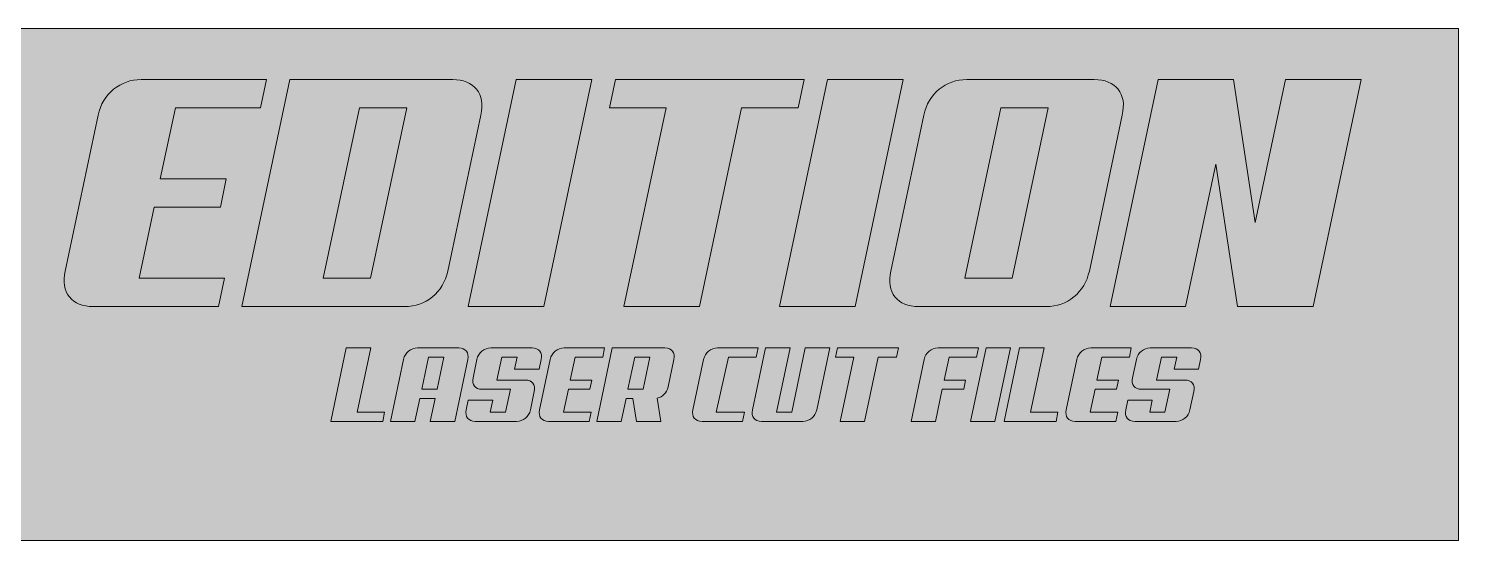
# Model space of a CAD drawing. Header units: centimetres. Extents: x -162 to 162, y -134 to 134.
# Drawn here: x 55.3 to 161.9, y 95.7 to 133.8 of the extents above; entities that cross this region are included whole.
import ezdxf

# ---------------------------------------------------------------- set-up
doc = ezdxf.new("R2010")
doc.units = ezdxf.units.CM
doc.header["$MEASUREMENT"] = 0
doc.layers.add('GUIDE', color=7, linetype='Continuous')

msp = doc.modelspace()

# ---------------------------------------------------------------- hatches: boundary and pattern name
at = {"layer": 'GUIDE', "true_color": 0xffff00}
h = msp.add_hatch(color=2, dxfattribs=at)
edge = h.paths.add_edge_path(flags=0)
edge.add_spline(control_points=[(161.85079, 95.70142), (161.85079, 95.70142), (-161.85079, 95.70142), (-161.85079, 95.70142), (-161.85079, 95.70142), (-161.85079, 95.70142), (-161.85079, 95.70142), (-161.85079, 95.70142), (-161.85079, 133.81955), (-161.85079, 133.81955), (-161.85079, 133.81955), (-161.85079, 133.81955), (-161.85079, 133.81955), (-161.85079, 133.81955), (161.85079, 133.81955), (161.85079, 133.81955), (161.85079, 133.81955), (161.85079, 133.81955), (161.85079, 133.81955), (161.85079, 133.81955), (161.85079, 95.70142), (161.85079, 95.70142)], knot_values=[0, 0, 0, 0, 0.142857143, 0.142857143, 0.142857143, 0.285714286, 0.285714286, 0.285714286, 0.428571429, 0.428571429, 0.428571429, 0.571428571, 0.571428571, 0.571428571, 0.714285714, 0.714285714, 0.714285714, 0.857142857, 0.857142857, 0.857142857, 1, 1, 1, 1], degree=3, periodic=1)
at = {"layer": 'GUIDE', "true_color": 0xffffff}
h = msp.add_hatch(color=7, dxfattribs=at)
edge = h.paths.add_edge_path(flags=0)
edge.add_spline(control_points=[(93.66366, 113.11469), (93.66366, 113.11469), (88.028, 113.11469), (88.028, 113.11469), (88.028, 113.11469), (88.028, 113.11469), (88.028, 113.11469), (88.028, 113.11469), (91.6054, 130.02156), (91.6054, 130.02156), (91.6054, 130.02156), (91.6054, 130.02156), (91.6054, 130.02156), (91.6054, 130.02156), (97.24106, 130.02156), (97.24106, 130.02156), (97.24106, 130.02156), (97.24106, 130.02156), (97.24106, 130.02156), (97.24106, 130.02156), (93.66366, 113.11469), (93.66366, 113.11469)], knot_values=[0, 0, 0, 0, 0.142857143, 0.142857143, 0.142857143, 0.285714286, 0.285714286, 0.285714286, 0.428571429, 0.428571429, 0.428571429, 0.571428571, 0.571428571, 0.571428571, 0.714285714, 0.714285714, 0.714285714, 0.857142857, 0.857142857, 0.857142857, 1, 1, 1, 1], degree=3, periodic=1)
h = msp.add_hatch(color=7, dxfattribs=at)
edge = h.paths.add_edge_path(flags=0)
edge.add_spline(control_points=[(112.62845, 127.91435), (112.62845, 127.91435), (108.41401, 127.91435), (108.41401, 127.91435), (108.41401, 127.91435), (108.41401, 127.91435), (108.41401, 127.91435), (108.41401, 127.91435), (105.27764, 113.11469), (105.27764, 113.11469), (105.27764, 113.11469), (105.27764, 113.11469), (105.27764, 113.11469), (105.27764, 113.11469), (99.64203, 113.11469), (99.64203, 113.11469), (99.64203, 113.11469), (99.64203, 113.11469), (99.64203, 113.11469), (99.64203, 113.11469), (102.77836, 127.91435), (102.77836, 127.91435), (102.77836, 127.91435), (102.77836, 127.91435), (102.77836, 127.91435), (102.77836, 127.91435), (98.56388, 127.91435), (98.56388, 127.91435), (98.56388, 127.91435), (98.56388, 127.91435), (98.56388, 127.91435), (98.56388, 127.91435), (99.00495, 130.02156), (99.00495, 130.02156), (99.00495, 130.02156), (99.00495, 130.02156), (99.00495, 130.02156), (99.00495, 130.02156), (113.06948, 130.02156), (113.06948, 130.02156), (113.06948, 130.02156), (113.06948, 130.02156), (113.06948, 130.02156), (113.06948, 130.02156), (112.62845, 127.91435), (112.62845, 127.91435)], knot_values=[0, 0, 0, 0, 0.066666667, 0.066666667, 0.066666667, 0.133333333, 0.133333333, 0.133333333, 0.2, 0.2, 0.2, 0.266666667, 0.266666667, 0.266666667, 0.333333333, 0.333333333, 0.333333333, 0.4, 0.4, 0.4, 0.466666667, 0.466666667, 0.466666667, 0.533333333, 0.533333333, 0.533333333, 0.6, 0.6, 0.6, 0.666666667, 0.666666667, 0.666666667, 0.733333333, 0.733333333, 0.733333333, 0.8, 0.8, 0.8, 0.866666667, 0.866666667, 0.866666667, 0.933333333, 0.933333333, 0.933333333, 1, 1, 1, 1], degree=3, periodic=1)
h = msp.add_hatch(color=7, dxfattribs=at)
edge = h.paths.add_edge_path(flags=0)
edge.add_spline(control_points=[(116.86712, 113.11469), (116.86712, 113.11469), (111.23151, 113.11469), (111.23151, 113.11469), (111.23151, 113.11469), (111.23151, 113.11469), (111.23151, 113.11469), (111.23151, 113.11469), (114.80891, 130.02156), (114.80891, 130.02156), (114.80891, 130.02156), (114.80891, 130.02156), (114.80891, 130.02156), (114.80891, 130.02156), (120.44452, 130.02156), (120.44452, 130.02156), (120.44452, 130.02156), (120.44452, 130.02156), (120.44452, 130.02156), (120.44452, 130.02156), (116.86712, 113.11469), (116.86712, 113.11469)], knot_values=[0, 0, 0, 0, 0.142857143, 0.142857143, 0.142857143, 0.285714286, 0.285714286, 0.285714286, 0.428571429, 0.428571429, 0.428571429, 0.571428571, 0.571428571, 0.571428571, 0.714285714, 0.714285714, 0.714285714, 0.857142857, 0.857142857, 0.857142857, 1, 1, 1, 1], degree=3, periodic=1)
h = msp.add_hatch(color=7, dxfattribs=at)
edge = h.paths.add_edge_path(flags=0)
edge.add_spline(control_points=[(151.02329, 113.11469), (151.02329, 113.11469), (145.38768, 113.11469), (145.38768, 113.11469), (145.38768, 113.11469), (145.38768, 113.11469), (145.38768, 113.11469), (145.38768, 113.11469), (143.77049, 123.72437), (143.77049, 123.72437), (143.77049, 123.72437), (143.77049, 123.72437), (143.77049, 123.72437), (143.77049, 123.72437), (141.51626, 113.11469), (141.51626, 113.11469), (141.51626, 113.11469), (141.51626, 113.11469), (141.51626, 113.11469), (141.51626, 113.11469), (135.88065, 113.11469), (135.88065, 113.11469), (135.88065, 113.11469), (135.88065, 113.11469), (135.88065, 113.11469), (135.88065, 113.11469), (139.45805, 130.02156), (139.45805, 130.02156), (139.45805, 130.02156), (139.45805, 130.02156), (139.45805, 130.02156), (139.45805, 130.02156), (145.09366, 130.02156), (145.09366, 130.02156), (145.09366, 130.02156), (145.09366, 130.02156), (145.09366, 130.02156), (145.09366, 130.02156), (146.71085, 119.38738), (146.71085, 119.38738), (146.71085, 119.38738), (146.71085, 119.38738), (146.71085, 119.38738), (146.71085, 119.38738), (148.96508, 130.02156), (148.96508, 130.02156), (148.96508, 130.02156), (148.96508, 130.02156), (148.96508, 130.02156), (148.96508, 130.02156), (154.60069, 130.02156), (154.60069, 130.02156), (154.60069, 130.02156), (154.60069, 130.02156), (154.60069, 130.02156), (154.60069, 130.02156), (151.02329, 113.11469), (151.02329, 113.11469)], knot_values=[0, 0, 0, 0, 0.052631579, 0.052631579, 0.052631579, 0.105263158, 0.105263158, 0.105263158, 0.157894737, 0.157894737, 0.157894737, 0.210526316, 0.210526316, 0.210526316, 0.263157895, 0.263157895, 0.263157895, 0.315789474, 0.315789474, 0.315789474, 0.368421053, 0.368421053, 0.368421053, 0.421052632, 0.421052632, 0.421052632, 0.473684211, 0.473684211, 0.473684211, 0.526315789, 0.526315789, 0.526315789, 0.578947368, 0.578947368, 0.578947368, 0.631578947, 0.631578947, 0.631578947, 0.684210526, 0.684210526, 0.684210526, 0.736842105, 0.736842105, 0.736842105, 0.789473684, 0.789473684, 0.789473684, 0.842105263, 0.842105263, 0.842105263, 0.894736842, 0.894736842, 0.894736842, 0.947368421, 0.947368421, 0.947368421, 1, 1, 1, 1], degree=3, periodic=1)
h = msp.add_hatch(color=7, dxfattribs=at)
edge = h.paths.add_edge_path(flags=0)
edge.add_spline(control_points=[(79.91791, 127.91435), (79.91791, 127.91435), (77.22262, 115.2219), (77.22262, 115.2219), (77.22262, 115.2219), (77.22262, 115.2219), (77.22262, 115.2219), (77.22262, 115.2219), (80.75101, 115.2219), (80.75101, 115.2219), (80.75101, 115.2219), (80.75101, 115.2219), (80.75101, 115.2219), (80.75101, 115.2219), (83.44631, 127.91435), (83.44631, 127.91435), (83.44631, 127.91435), (83.44631, 127.91435), (83.44631, 127.91435), (83.44631, 127.91435), (79.91791, 127.91435), (79.91791, 127.91435)], knot_values=[0, 0, 0, 0, 0.142857143, 0.142857143, 0.142857143, 0.285714286, 0.285714286, 0.285714286, 0.428571429, 0.428571429, 0.428571429, 0.571428571, 0.571428571, 0.571428571, 0.714285714, 0.714285714, 0.714285714, 0.857142857, 0.857142857, 0.857142857, 1, 1, 1, 1], degree=3, periodic=1)
h = msp.add_hatch(color=7, dxfattribs=at)
edge = h.paths.add_edge_path(flags=0)
edge.add_spline(control_points=[(127.74606, 127.91435), (127.74606, 127.91435), (125.05072, 115.2219), (125.05072, 115.2219), (125.05072, 115.2219), (125.05072, 115.2219), (125.05072, 115.2219), (125.05072, 115.2219), (128.57911, 115.2219), (128.57911, 115.2219), (128.57911, 115.2219), (128.57911, 115.2219), (128.57911, 115.2219), (128.57911, 115.2219), (131.27445, 127.91435), (131.27445, 127.91435), (131.27445, 127.91435), (131.27445, 127.91435), (131.27445, 127.91435), (131.27445, 127.91435), (127.74606, 127.91435), (127.74606, 127.91435)], knot_values=[0, 0, 0, 0, 0.142857143, 0.142857143, 0.142857143, 0.285714286, 0.285714286, 0.285714286, 0.428571429, 0.428571429, 0.428571429, 0.571428571, 0.571428571, 0.571428571, 0.714285714, 0.714285714, 0.714285714, 0.857142857, 0.857142857, 0.857142857, 1, 1, 1, 1], degree=3, periodic=1)
h = msp.add_hatch(color=7, dxfattribs=at)
edge = h.paths.add_edge_path(flags=0)
edge.add_spline(control_points=[(81.65516, 104.56431), (81.65516, 104.56431), (77.78024, 104.56431), (77.78024, 104.56431), (77.78024, 104.56431), (77.78024, 104.56431), (77.78024, 104.56431), (77.78024, 104.56431), (78.93715, 110.032), (78.93715, 110.032), (78.93715, 110.032), (78.93715, 110.032), (78.93715, 110.032), (78.93715, 110.032), (80.75972, 110.032), (80.75972, 110.032), (80.75972, 110.032), (80.75972, 110.032), (80.75972, 110.032), (80.75972, 110.032), (79.74544, 105.2458), (79.74544, 105.2458), (79.74544, 105.2458), (79.74544, 105.2458), (79.74544, 105.2458), (79.74544, 105.2458), (81.79779, 105.2458), (81.79779, 105.2458), (81.79779, 105.2458), (81.79779, 105.2458), (81.79779, 105.2458), (81.79779, 105.2458), (81.65516, 104.56431), (81.65516, 104.56431)], knot_values=[0, 0, 0, 0, 0.090909091, 0.090909091, 0.090909091, 0.181818182, 0.181818182, 0.181818182, 0.272727273, 0.272727273, 0.272727273, 0.363636364, 0.363636364, 0.363636364, 0.454545455, 0.454545455, 0.454545455, 0.545454545, 0.545454545, 0.545454545, 0.636363636, 0.636363636, 0.636363636, 0.727272727, 0.727272727, 0.727272727, 0.818181818, 0.818181818, 0.818181818, 0.909090909, 0.909090909, 0.909090909, 1, 1, 1, 1], degree=3, periodic=1)
h = msp.add_hatch(color=7, dxfattribs=at)
edge = h.paths.add_edge_path(flags=0)
edge.add_spline(control_points=[(119.96018, 109.35051), (119.96018, 109.35051), (118.59719, 109.35051), (118.59719, 109.35051), (118.59719, 109.35051), (118.59719, 109.35051), (118.59719, 109.35051), (118.59719, 109.35051), (117.58292, 104.56431), (117.58292, 104.56431), (117.58292, 104.56431), (117.58292, 104.56431), (117.58292, 104.56431), (117.58292, 104.56431), (115.76036, 104.56431), (115.76036, 104.56431), (115.76036, 104.56431), (115.76036, 104.56431), (115.76036, 104.56431), (115.76036, 104.56431), (116.77463, 109.35051), (116.77463, 109.35051), (116.77463, 109.35051), (116.77463, 109.35051), (116.77463, 109.35051), (116.77463, 109.35051), (115.41173, 109.35051), (115.41173, 109.35051), (115.41173, 109.35051), (115.41173, 109.35051), (115.41173, 109.35051), (115.41173, 109.35051), (115.55437, 110.032), (115.55437, 110.032), (115.55437, 110.032), (115.55437, 110.032), (115.55437, 110.032), (115.55437, 110.032), (120.10281, 110.032), (120.10281, 110.032), (120.10281, 110.032), (120.10281, 110.032), (120.10281, 110.032), (120.10281, 110.032), (119.96018, 109.35051), (119.96018, 109.35051)], knot_values=[0, 0, 0, 0, 0.066666667, 0.066666667, 0.066666667, 0.133333333, 0.133333333, 0.133333333, 0.2, 0.2, 0.2, 0.266666667, 0.266666667, 0.266666667, 0.333333333, 0.333333333, 0.333333333, 0.4, 0.4, 0.4, 0.466666667, 0.466666667, 0.466666667, 0.533333333, 0.533333333, 0.533333333, 0.6, 0.6, 0.6, 0.666666667, 0.666666667, 0.666666667, 0.733333333, 0.733333333, 0.733333333, 0.8, 0.8, 0.8, 0.866666667, 0.866666667, 0.866666667, 0.933333333, 0.933333333, 0.933333333, 1, 1, 1, 1], degree=3, periodic=1)
h = msp.add_hatch(color=7, dxfattribs=at)
edge = h.paths.add_edge_path(flags=0)
edge.add_spline(control_points=[(127.29786, 104.56431), (127.29786, 104.56431), (125.47529, 104.56431), (125.47529, 104.56431), (125.47529, 104.56431), (125.47529, 104.56431), (125.47529, 104.56431), (125.47529, 104.56431), (126.6322, 110.032), (126.6322, 110.032), (126.6322, 110.032), (126.6322, 110.032), (126.6322, 110.032), (126.6322, 110.032), (128.45477, 110.032), (128.45477, 110.032), (128.45477, 110.032), (128.45477, 110.032), (128.45477, 110.032), (128.45477, 110.032), (127.29786, 104.56431), (127.29786, 104.56431)], knot_values=[0, 0, 0, 0, 0.142857143, 0.142857143, 0.142857143, 0.285714286, 0.285714286, 0.285714286, 0.428571429, 0.428571429, 0.428571429, 0.571428571, 0.571428571, 0.571428571, 0.714285714, 0.714285714, 0.714285714, 0.857142857, 0.857142857, 0.857142857, 1, 1, 1, 1], degree=3, periodic=1)
h = msp.add_hatch(color=7, dxfattribs=at)
edge = h.paths.add_edge_path(flags=0)
edge.add_spline(control_points=[(131.85409, 104.56431), (131.85409, 104.56431), (127.97918, 104.56431), (127.97918, 104.56431), (127.97918, 104.56431), (127.97918, 104.56431), (127.97918, 104.56431), (127.97918, 104.56431), (129.13617, 110.032), (129.13617, 110.032), (129.13617, 110.032), (129.13617, 110.032), (129.13617, 110.032), (129.13617, 110.032), (130.95873, 110.032), (130.95873, 110.032), (130.95873, 110.032), (130.95873, 110.032), (130.95873, 110.032), (130.95873, 110.032), (129.94437, 105.2458), (129.94437, 105.2458), (129.94437, 105.2458), (129.94437, 105.2458), (129.94437, 105.2458), (129.94437, 105.2458), (131.99672, 105.2458), (131.99672, 105.2458), (131.99672, 105.2458), (131.99672, 105.2458), (131.99672, 105.2458), (131.99672, 105.2458), (131.85409, 104.56431), (131.85409, 104.56431)], knot_values=[0, 0, 0, 0, 0.090909091, 0.090909091, 0.090909091, 0.181818182, 0.181818182, 0.181818182, 0.272727273, 0.272727273, 0.272727273, 0.363636364, 0.363636364, 0.363636364, 0.454545455, 0.454545455, 0.454545455, 0.545454545, 0.545454545, 0.545454545, 0.636363636, 0.636363636, 0.636363636, 0.727272727, 0.727272727, 0.727272727, 0.818181818, 0.818181818, 0.818181818, 0.909090909, 0.909090909, 0.909090909, 1, 1, 1, 1], degree=3, periodic=1)
h = msp.add_hatch(color=7, dxfattribs=at)
edge = h.paths.add_edge_path(flags=0)
edge.add_spline(control_points=[(85.07045, 109.35051), (85.07045, 109.35051), (84.56331, 106.95741), (84.56331, 106.95741), (84.56331, 106.95741), (84.56331, 106.95741), (84.56331, 106.95741), (84.56331, 106.95741), (85.70439, 106.95741), (85.70439, 106.95741), (85.70439, 106.95741), (85.70439, 106.95741), (85.70439, 106.95741), (85.70439, 106.95741), (86.21152, 109.35051), (86.21152, 109.35051), (86.21152, 109.35051), (86.21152, 109.35051), (86.21152, 109.35051), (86.21152, 109.35051), (85.07045, 109.35051), (85.07045, 109.35051)], knot_values=[0, 0, 0, 0, 0.142857143, 0.142857143, 0.142857143, 0.285714286, 0.285714286, 0.285714286, 0.428571429, 0.428571429, 0.428571429, 0.571428571, 0.571428571, 0.571428571, 0.714285714, 0.714285714, 0.714285714, 0.857142857, 0.857142857, 0.857142857, 1, 1, 1, 1], degree=3, periodic=1)
h = msp.add_hatch(color=7, dxfattribs=at)
edge = h.paths.add_edge_path(flags=0)
edge.add_spline(control_points=[(100.44319, 109.35051), (100.44319, 109.35051), (99.93605, 106.95741), (99.93605, 106.95741), (99.93605, 106.95741), (99.93605, 106.95741), (99.93605, 106.95741), (99.93605, 106.95741), (101.0692, 106.95741), (101.0692, 106.95741), (101.0692, 106.95741), (101.0692, 106.95741), (101.0692, 106.95741), (101.0692, 106.95741), (101.57634, 109.35051), (101.57634, 109.35051), (101.57634, 109.35051), (101.57634, 109.35051), (101.57634, 109.35051), (101.57634, 109.35051), (100.44319, 109.35051), (100.44319, 109.35051)], knot_values=[0, 0, 0, 0, 0.142857143, 0.142857143, 0.142857143, 0.285714286, 0.285714286, 0.285714286, 0.428571429, 0.428571429, 0.428571429, 0.571428571, 0.571428571, 0.571428571, 0.714285714, 0.714285714, 0.714285714, 0.857142857, 0.857142857, 0.857142857, 1, 1, 1, 1], degree=3, periodic=1)

# ---------------------------------------------------------------- linework, layer by layer
at = {"layer": 'GUIDE', "lineweight": 9}
for points, knots in [([(161.85079, 95.70142), (161.85079, 95.70142), (-161.85079, 95.70142), (-161.85079, 95.70142), (-161.85079, 95.70142), (-161.85079, 133.81955), (-161.85079, 133.81955), (-161.85079, 133.81955), (161.85079, 133.81955), (161.85079, 133.81955), (161.85079, 133.81955), (161.85079, 95.70142), (161.85079, 95.70142)], [0, 0, 0, 0, 0.25, 0.25, 0.25, 0.5, 0.5, 0.5, 0.75, 0.75, 0.75, 1, 1, 1, 1]), ([(161.85079, 95.70142), (161.85079, 95.70142), (-161.85079, 95.70142), (-161.85079, 95.70142), (-161.85079, 95.70142), (-161.85079, 95.70142), (-161.85079, 95.70142), (-161.85079, 95.70142), (-161.85079, 133.81955), (-161.85079, 133.81955), (-161.85079, 133.81955), (-161.85079, 133.81955), (-161.85079, 133.81955), (-161.85079, 133.81955), (161.85079, 133.81955), (161.85079, 133.81955), (161.85079, 133.81955), (161.85079, 133.81955), (161.85079, 133.81955), (161.85079, 133.81955), (161.85079, 95.70142), (161.85079, 95.70142)], [0, 0, 0, 0, 0.142857143, 0.142857143, 0.142857143, 0.285714286, 0.285714286, 0.285714286, 0.428571429, 0.428571429, 0.428571429, 0.571428571, 0.571428571, 0.571428571, 0.714285714, 0.714285714, 0.714285714, 0.857142857, 0.857142857, 0.857142857, 1, 1, 1, 1]), ([(60.07076, 113.11469), (59.27022, 113.11469), (58.67794, 113.3555), (58.29432, 113.83752), (57.91069, 114.31915), (57.80849, 114.96044), (57.98805, 115.76098), (57.98805, 115.76098), (60.43833, 127.37526), (60.43833, 127.37526), (60.61789, 128.17546), (61.00187, 128.81675), (61.58995, 129.29873), (62.17803, 129.78035), (62.86407, 130.02156), (63.64816, 130.02156), (63.64816, 130.02156), (72.98372, 130.02156), (72.98372, 130.02156), (72.98372, 130.02156), (72.54265, 127.91435), (72.54265, 127.91435), (72.54265, 127.91435), (66.19645, 127.91435), (66.19645, 127.91435), (66.19645, 127.91435), (65.06934, 122.62176), (65.06934, 122.62176), (65.06934, 122.62176), (69.99436, 122.62176), (69.99436, 122.62176), (69.99436, 122.62176), (69.55333, 120.51449), (69.55333, 120.51449), (69.55333, 120.51449), (64.62827, 120.51449), (64.62827, 120.51449), (64.62827, 120.51449), (63.50115, 115.2219), (63.50115, 115.2219), (63.50115, 115.2219), (69.84735, 115.2219), (69.84735, 115.2219), (69.84735, 115.2219), (69.40632, 113.11469), (69.40632, 113.11469), (69.40632, 113.11469), (60.07076, 113.11469), (60.07076, 113.11469)], [0, 0, 0, 0, 0.0625, 0.0625, 0.0625, 0.125, 0.125, 0.125, 0.1875, 0.1875, 0.1875, 0.25, 0.25, 0.25, 0.3125, 0.3125, 0.3125, 0.375, 0.375, 0.375, 0.4375, 0.4375, 0.4375, 0.5, 0.5, 0.5, 0.5625, 0.5625, 0.5625, 0.625, 0.625, 0.625, 0.6875, 0.6875, 0.6875, 0.75, 0.75, 0.75, 0.8125, 0.8125, 0.8125, 0.875, 0.875, 0.875, 0.9375, 0.9375, 0.9375, 1, 1, 1, 1]), ([(86.50917, 115.76098), (86.32922, 114.96044), (85.94559, 114.31915), (85.35751, 113.83752), (84.76948, 113.3555), (84.08339, 113.11469), (83.2993, 113.11469), (83.2993, 113.11469), (71.14593, 113.11469), (71.14593, 113.11469), (71.14593, 113.11469), (74.72333, 130.02156), (74.72333, 130.02156), (74.72333, 130.02156), (86.8767, 130.02156), (86.8767, 130.02156), (87.67685, 130.02156), (88.26913, 129.78035), (88.65314, 129.29873), (89.03677, 128.81675), (89.13897, 128.17546), (88.95941, 127.37526), (88.95941, 127.37526), (86.50917, 115.76098), (86.50917, 115.76098)], [0, 0, 0, 0, 0.125, 0.125, 0.125, 0.25, 0.25, 0.25, 0.375, 0.375, 0.375, 0.5, 0.5, 0.5, 0.625, 0.625, 0.625, 0.75, 0.75, 0.75, 0.875, 0.875, 0.875, 1, 1, 1, 1]), ([(93.66366, 113.11469), (93.66366, 113.11469), (88.028, 113.11469), (88.028, 113.11469), (88.028, 113.11469), (91.6054, 130.02156), (91.6054, 130.02156), (91.6054, 130.02156), (97.24106, 130.02156), (97.24106, 130.02156), (97.24106, 130.02156), (93.66366, 113.11469), (93.66366, 113.11469)], [0, 0, 0, 0, 0.25, 0.25, 0.25, 0.5, 0.5, 0.5, 0.75, 0.75, 0.75, 1, 1, 1, 1]), ([(93.66366, 113.11469), (93.66366, 113.11469), (88.028, 113.11469), (88.028, 113.11469), (88.028, 113.11469), (88.028, 113.11469), (88.028, 113.11469), (88.028, 113.11469), (91.6054, 130.02156), (91.6054, 130.02156), (91.6054, 130.02156), (91.6054, 130.02156), (91.6054, 130.02156), (91.6054, 130.02156), (97.24106, 130.02156), (97.24106, 130.02156), (97.24106, 130.02156), (97.24106, 130.02156), (97.24106, 130.02156), (97.24106, 130.02156), (93.66366, 113.11469), (93.66366, 113.11469)], [0, 0, 0, 0, 0.142857143, 0.142857143, 0.142857143, 0.285714286, 0.285714286, 0.285714286, 0.428571429, 0.428571429, 0.428571429, 0.571428571, 0.571428571, 0.571428571, 0.714285714, 0.714285714, 0.714285714, 0.857142857, 0.857142857, 0.857142857, 1, 1, 1, 1]), ([(112.62845, 127.91435), (112.62845, 127.91435), (108.41401, 127.91435), (108.41401, 127.91435), (108.41401, 127.91435), (105.27764, 113.11469), (105.27764, 113.11469), (105.27764, 113.11469), (99.64203, 113.11469), (99.64203, 113.11469), (99.64203, 113.11469), (102.77836, 127.91435), (102.77836, 127.91435), (102.77836, 127.91435), (98.56388, 127.91435), (98.56388, 127.91435), (98.56388, 127.91435), (99.00495, 130.02156), (99.00495, 130.02156), (99.00495, 130.02156), (113.06948, 130.02156), (113.06948, 130.02156), (113.06948, 130.02156), (112.62845, 127.91435), (112.62845, 127.91435)], [0, 0, 0, 0, 0.125, 0.125, 0.125, 0.25, 0.25, 0.25, 0.375, 0.375, 0.375, 0.5, 0.5, 0.5, 0.625, 0.625, 0.625, 0.75, 0.75, 0.75, 0.875, 0.875, 0.875, 1, 1, 1, 1]), ([(112.62845, 127.91435), (112.62845, 127.91435), (108.41401, 127.91435), (108.41401, 127.91435), (108.41401, 127.91435), (108.41401, 127.91435), (108.41401, 127.91435), (108.41401, 127.91435), (105.27764, 113.11469), (105.27764, 113.11469), (105.27764, 113.11469), (105.27764, 113.11469), (105.27764, 113.11469), (105.27764, 113.11469), (99.64203, 113.11469), (99.64203, 113.11469), (99.64203, 113.11469), (99.64203, 113.11469), (99.64203, 113.11469), (99.64203, 113.11469), (102.77836, 127.91435), (102.77836, 127.91435), (102.77836, 127.91435), (102.77836, 127.91435), (102.77836, 127.91435), (102.77836, 127.91435), (98.56388, 127.91435), (98.56388, 127.91435), (98.56388, 127.91435), (98.56388, 127.91435), (98.56388, 127.91435), (98.56388, 127.91435), (99.00495, 130.02156), (99.00495, 130.02156), (99.00495, 130.02156), (99.00495, 130.02156), (99.00495, 130.02156), (99.00495, 130.02156), (113.06948, 130.02156), (113.06948, 130.02156), (113.06948, 130.02156), (113.06948, 130.02156), (113.06948, 130.02156), (113.06948, 130.02156), (112.62845, 127.91435), (112.62845, 127.91435)], [0, 0, 0, 0, 0.066666667, 0.066666667, 0.066666667, 0.133333333, 0.133333333, 0.133333333, 0.2, 0.2, 0.2, 0.266666667, 0.266666667, 0.266666667, 0.333333333, 0.333333333, 0.333333333, 0.4, 0.4, 0.4, 0.466666667, 0.466666667, 0.466666667, 0.533333333, 0.533333333, 0.533333333, 0.6, 0.6, 0.6, 0.666666667, 0.666666667, 0.666666667, 0.733333333, 0.733333333, 0.733333333, 0.8, 0.8, 0.8, 0.866666667, 0.866666667, 0.866666667, 0.933333333, 0.933333333, 0.933333333, 1, 1, 1, 1]), ([(116.86712, 113.11469), (116.86712, 113.11469), (111.23151, 113.11469), (111.23151, 113.11469), (111.23151, 113.11469), (114.80891, 130.02156), (114.80891, 130.02156), (114.80891, 130.02156), (120.44452, 130.02156), (120.44452, 130.02156), (120.44452, 130.02156), (116.86712, 113.11469), (116.86712, 113.11469)], [0, 0, 0, 0, 0.25, 0.25, 0.25, 0.5, 0.5, 0.5, 0.75, 0.75, 0.75, 1, 1, 1, 1]), ([(116.86712, 113.11469), (116.86712, 113.11469), (111.23151, 113.11469), (111.23151, 113.11469), (111.23151, 113.11469), (111.23151, 113.11469), (111.23151, 113.11469), (111.23151, 113.11469), (114.80891, 130.02156), (114.80891, 130.02156), (114.80891, 130.02156), (114.80891, 130.02156), (114.80891, 130.02156), (114.80891, 130.02156), (120.44452, 130.02156), (120.44452, 130.02156), (120.44452, 130.02156), (120.44452, 130.02156), (120.44452, 130.02156), (120.44452, 130.02156), (116.86712, 113.11469), (116.86712, 113.11469)], [0, 0, 0, 0, 0.142857143, 0.142857143, 0.142857143, 0.285714286, 0.285714286, 0.285714286, 0.428571429, 0.428571429, 0.428571429, 0.571428571, 0.571428571, 0.571428571, 0.714285714, 0.714285714, 0.714285714, 0.857142857, 0.857142857, 0.857142857, 1, 1, 1, 1]), ([(134.33723, 115.76098), (134.15732, 114.96044), (133.7737, 114.31915), (133.18566, 113.83752), (132.59754, 113.3555), (131.91149, 113.11469), (131.12736, 113.11469), (131.12736, 113.11469), (121.62033, 113.11469), (121.62033, 113.11469), (120.81983, 113.11469), (120.22751, 113.3555), (119.84388, 113.83752), (119.46026, 114.31915), (119.35805, 114.96044), (119.53761, 115.76098), (119.53761, 115.76098), (121.98785, 127.37526), (121.98785, 127.37526), (122.16741, 128.17546), (122.55148, 128.81675), (123.13951, 129.29873), (123.72755, 129.78035), (124.41368, 130.02156), (125.19773, 130.02156), (125.19773, 130.02156), (134.70484, 130.02156), (134.70484, 130.02156), (135.50499, 130.02156), (136.09723, 129.78035), (136.48129, 129.29873), (136.86491, 128.81675), (136.96712, 128.17546), (136.78756, 127.37526), (136.78756, 127.37526), (134.33723, 115.76098), (134.33723, 115.76098)], [0, 0, 0, 0, 0.083333333, 0.083333333, 0.083333333, 0.166666667, 0.166666667, 0.166666667, 0.25, 0.25, 0.25, 0.333333333, 0.333333333, 0.333333333, 0.416666667, 0.416666667, 0.416666667, 0.5, 0.5, 0.5, 0.583333333, 0.583333333, 0.583333333, 0.666666667, 0.666666667, 0.666666667, 0.75, 0.75, 0.75, 0.833333333, 0.833333333, 0.833333333, 0.916666667, 0.916666667, 0.916666667, 1, 1, 1, 1]), ([(151.02329, 113.11469), (151.02329, 113.11469), (145.38768, 113.11469), (145.38768, 113.11469), (145.38768, 113.11469), (143.77049, 123.72437), (143.77049, 123.72437), (143.77049, 123.72437), (141.51626, 113.11469), (141.51626, 113.11469), (141.51626, 113.11469), (135.88065, 113.11469), (135.88065, 113.11469), (135.88065, 113.11469), (139.45805, 130.02156), (139.45805, 130.02156), (139.45805, 130.02156), (145.09366, 130.02156), (145.09366, 130.02156), (145.09366, 130.02156), (146.71085, 119.38738), (146.71085, 119.38738), (146.71085, 119.38738), (148.96508, 130.02156), (148.96508, 130.02156), (148.96508, 130.02156), (154.60069, 130.02156), (154.60069, 130.02156), (154.60069, 130.02156), (151.02329, 113.11469), (151.02329, 113.11469)], [0, 0, 0, 0, 0.1, 0.1, 0.1, 0.2, 0.2, 0.2, 0.3, 0.3, 0.3, 0.4, 0.4, 0.4, 0.5, 0.5, 0.5, 0.6, 0.6, 0.6, 0.7, 0.7, 0.7, 0.8, 0.8, 0.8, 0.9, 0.9, 0.9, 1, 1, 1, 1]), ([(151.02329, 113.11469), (151.02329, 113.11469), (145.38768, 113.11469), (145.38768, 113.11469), (145.38768, 113.11469), (145.38768, 113.11469), (145.38768, 113.11469), (145.38768, 113.11469), (143.77049, 123.72437), (143.77049, 123.72437), (143.77049, 123.72437), (143.77049, 123.72437), (143.77049, 123.72437), (143.77049, 123.72437), (141.51626, 113.11469), (141.51626, 113.11469), (141.51626, 113.11469), (141.51626, 113.11469), (141.51626, 113.11469), (141.51626, 113.11469), (135.88065, 113.11469), (135.88065, 113.11469), (135.88065, 113.11469), (135.88065, 113.11469), (135.88065, 113.11469), (135.88065, 113.11469), (139.45805, 130.02156), (139.45805, 130.02156), (139.45805, 130.02156), (139.45805, 130.02156), (139.45805, 130.02156), (139.45805, 130.02156), (145.09366, 130.02156), (145.09366, 130.02156), (145.09366, 130.02156), (145.09366, 130.02156), (145.09366, 130.02156), (145.09366, 130.02156), (146.71085, 119.38738), (146.71085, 119.38738), (146.71085, 119.38738), (146.71085, 119.38738), (146.71085, 119.38738), (146.71085, 119.38738), (148.96508, 130.02156), (148.96508, 130.02156), (148.96508, 130.02156), (148.96508, 130.02156), (148.96508, 130.02156), (148.96508, 130.02156), (154.60069, 130.02156), (154.60069, 130.02156), (154.60069, 130.02156), (154.60069, 130.02156), (154.60069, 130.02156), (154.60069, 130.02156), (151.02329, 113.11469), (151.02329, 113.11469)], [0, 0, 0, 0, 0.052631579, 0.052631579, 0.052631579, 0.105263158, 0.105263158, 0.105263158, 0.157894737, 0.157894737, 0.157894737, 0.210526316, 0.210526316, 0.210526316, 0.263157895, 0.263157895, 0.263157895, 0.315789474, 0.315789474, 0.315789474, 0.368421053, 0.368421053, 0.368421053, 0.421052632, 0.421052632, 0.421052632, 0.473684211, 0.473684211, 0.473684211, 0.526315789, 0.526315789, 0.526315789, 0.578947368, 0.578947368, 0.578947368, 0.631578947, 0.631578947, 0.631578947, 0.684210526, 0.684210526, 0.684210526, 0.736842105, 0.736842105, 0.736842105, 0.789473684, 0.789473684, 0.789473684, 0.842105263, 0.842105263, 0.842105263, 0.894736842, 0.894736842, 0.894736842, 0.947368421, 0.947368421, 0.947368421, 1, 1, 1, 1]), ([(79.91791, 127.91435), (79.91791, 127.91435), (77.22262, 115.2219), (77.22262, 115.2219), (77.22262, 115.2219), (80.75101, 115.2219), (80.75101, 115.2219), (80.75101, 115.2219), (83.44631, 127.91435), (83.44631, 127.91435), (83.44631, 127.91435), (79.91791, 127.91435), (79.91791, 127.91435)], [0, 0, 0, 0, 0.25, 0.25, 0.25, 0.5, 0.5, 0.5, 0.75, 0.75, 0.75, 1, 1, 1, 1]), ([(79.91791, 127.91435), (79.91791, 127.91435), (77.22262, 115.2219), (77.22262, 115.2219), (77.22262, 115.2219), (77.22262, 115.2219), (77.22262, 115.2219), (77.22262, 115.2219), (80.75101, 115.2219), (80.75101, 115.2219), (80.75101, 115.2219), (80.75101, 115.2219), (80.75101, 115.2219), (80.75101, 115.2219), (83.44631, 127.91435), (83.44631, 127.91435), (83.44631, 127.91435), (83.44631, 127.91435), (83.44631, 127.91435), (83.44631, 127.91435), (79.91791, 127.91435), (79.91791, 127.91435)], [0, 0, 0, 0, 0.142857143, 0.142857143, 0.142857143, 0.285714286, 0.285714286, 0.285714286, 0.428571429, 0.428571429, 0.428571429, 0.571428571, 0.571428571, 0.571428571, 0.714285714, 0.714285714, 0.714285714, 0.857142857, 0.857142857, 0.857142857, 1, 1, 1, 1]), ([(127.74606, 127.91435), (127.74606, 127.91435), (125.05072, 115.2219), (125.05072, 115.2219), (125.05072, 115.2219), (128.57911, 115.2219), (128.57911, 115.2219), (128.57911, 115.2219), (131.27445, 127.91435), (131.27445, 127.91435), (131.27445, 127.91435), (127.74606, 127.91435), (127.74606, 127.91435)], [0, 0, 0, 0, 0.25, 0.25, 0.25, 0.5, 0.5, 0.5, 0.75, 0.75, 0.75, 1, 1, 1, 1]), ([(127.74606, 127.91435), (127.74606, 127.91435), (125.05072, 115.2219), (125.05072, 115.2219), (125.05072, 115.2219), (125.05072, 115.2219), (125.05072, 115.2219), (125.05072, 115.2219), (128.57911, 115.2219), (128.57911, 115.2219), (128.57911, 115.2219), (128.57911, 115.2219), (128.57911, 115.2219), (128.57911, 115.2219), (131.27445, 127.91435), (131.27445, 127.91435), (131.27445, 127.91435), (131.27445, 127.91435), (131.27445, 127.91435), (131.27445, 127.91435), (127.74606, 127.91435), (127.74606, 127.91435)], [0, 0, 0, 0, 0.142857143, 0.142857143, 0.142857143, 0.285714286, 0.285714286, 0.285714286, 0.428571429, 0.428571429, 0.428571429, 0.571428571, 0.571428571, 0.571428571, 0.714285714, 0.714285714, 0.714285714, 0.857142857, 0.857142857, 0.857142857, 1, 1, 1, 1]), ([(81.65516, 104.56431), (81.65516, 104.56431), (77.78024, 104.56431), (77.78024, 104.56431), (77.78024, 104.56431), (78.93715, 110.032), (78.93715, 110.032), (78.93715, 110.032), (80.75972, 110.032), (80.75972, 110.032), (80.75972, 110.032), (79.74544, 105.2458), (79.74544, 105.2458), (79.74544, 105.2458), (81.79779, 105.2458), (81.79779, 105.2458), (81.79779, 105.2458), (81.65516, 104.56431), (81.65516, 104.56431)], [0, 0, 0, 0, 0.166666667, 0.166666667, 0.166666667, 0.333333333, 0.333333333, 0.333333333, 0.5, 0.5, 0.5, 0.666666667, 0.666666667, 0.666666667, 0.833333333, 0.833333333, 0.833333333, 1, 1, 1, 1]), ([(81.65516, 104.56431), (81.65516, 104.56431), (77.78024, 104.56431), (77.78024, 104.56431), (77.78024, 104.56431), (77.78024, 104.56431), (77.78024, 104.56431), (77.78024, 104.56431), (78.93715, 110.032), (78.93715, 110.032), (78.93715, 110.032), (78.93715, 110.032), (78.93715, 110.032), (78.93715, 110.032), (80.75972, 110.032), (80.75972, 110.032), (80.75972, 110.032), (80.75972, 110.032), (80.75972, 110.032), (80.75972, 110.032), (79.74544, 105.2458), (79.74544, 105.2458), (79.74544, 105.2458), (79.74544, 105.2458), (79.74544, 105.2458), (79.74544, 105.2458), (81.79779, 105.2458), (81.79779, 105.2458), (81.79779, 105.2458), (81.79779, 105.2458), (81.79779, 105.2458), (81.79779, 105.2458), (81.65516, 104.56431), (81.65516, 104.56431)], [0, 0, 0, 0, 0.090909091, 0.090909091, 0.090909091, 0.181818182, 0.181818182, 0.181818182, 0.272727273, 0.272727273, 0.272727273, 0.363636364, 0.363636364, 0.363636364, 0.454545455, 0.454545455, 0.454545455, 0.545454545, 0.545454545, 0.545454545, 0.636363636, 0.636363636, 0.636363636, 0.727272727, 0.727272727, 0.727272727, 0.818181818, 0.818181818, 0.818181818, 0.909090909, 0.909090909, 0.909090909, 1, 1, 1, 1]), ([(87.01981, 104.56431), (87.01981, 104.56431), (85.19725, 104.56431), (85.19725, 104.56431), (85.19725, 104.56431), (85.56175, 106.27592), (85.56175, 106.27592), (85.56175, 106.27592), (84.42068, 106.27592), (84.42068, 106.27592), (84.42068, 106.27592), (84.05618, 104.56431), (84.05618, 104.56431), (84.05618, 104.56431), (82.23361, 104.56431), (82.23361, 104.56431), (82.23361, 104.56431), (83.20829, 109.1762), (83.20829, 109.1762), (83.26635, 109.43495), (83.39052, 109.64234), (83.58072, 109.79823), (83.77091, 109.95399), (83.99278, 110.032), (84.24633, 110.032), (84.24633, 110.032), (87.32092, 110.032), (87.32092, 110.032), (87.57971, 110.032), (87.77122, 109.95399), (87.89543, 109.79823), (88.01947, 109.64234), (88.05255, 109.43495), (87.99449, 109.1762), (87.99449, 109.1762), (87.01981, 104.56431), (87.01981, 104.56431)], [0, 0, 0, 0, 0.083333333, 0.083333333, 0.083333333, 0.166666667, 0.166666667, 0.166666667, 0.25, 0.25, 0.25, 0.333333333, 0.333333333, 0.333333333, 0.416666667, 0.416666667, 0.416666667, 0.5, 0.5, 0.5, 0.583333333, 0.583333333, 0.583333333, 0.666666667, 0.666666667, 0.666666667, 0.75, 0.75, 0.75, 0.833333333, 0.833333333, 0.833333333, 0.916666667, 0.916666667, 0.916666667, 1, 1, 1, 1]), ([(92.28138, 107.6389), (92.54013, 107.6389), (92.73168, 107.56089), (92.8559, 107.40513), (92.97994, 107.24924), (93.01301, 107.04185), (92.95495, 106.7831), (92.95495, 106.7831), (92.66964, 105.42011), (92.66964, 105.42011), (92.61145, 105.16123), (92.48741, 104.95384), (92.29722, 104.79808), (92.10703, 104.64219), (91.88516, 104.56431), (91.63161, 104.56431), (91.63161, 104.56431), (88.55702, 104.56431), (88.55702, 104.56431), (88.29813, 104.56431), (88.10794, 104.64219), (87.98648, 104.79808), (87.86503, 104.95384), (87.83072, 105.16123), (87.88345, 105.42011), (87.88345, 105.42011), (88.034, 106.15709), (88.034, 106.15709), (88.034, 106.15709), (89.85656, 106.15709), (89.85656, 106.15709), (89.85656, 106.15709), (89.66641, 105.2458), (89.66641, 105.2458), (89.66641, 105.2458), (90.80748, 105.2458), (90.80748, 105.2458), (90.80748, 105.2458), (91.17199, 106.95741), (91.17199, 106.95741), (91.17199, 106.95741), (89.06416, 106.95741), (89.06416, 106.95741), (88.80527, 106.95741), (88.61372, 107.03529), (88.48964, 107.19118), (88.36547, 107.34694), (88.33239, 107.55433), (88.39058, 107.81321), (88.39058, 107.81321), (88.67589, 109.1762), (88.67589, 109.1762), (88.73395, 109.43495), (88.85812, 109.64234), (89.04832, 109.79823), (89.23851, 109.95399), (89.46038, 110.032), (89.71393, 110.032), (89.71393, 110.032), (92.78852, 110.032), (92.78852, 110.032), (93.04732, 110.032), (93.23882, 109.95486), (93.36304, 109.80085), (93.48707, 109.6468), (93.52015, 109.44116), (93.46209, 109.18412), (93.46209, 109.18412), (93.31154, 108.44715), (93.31154, 108.44715), (93.31154, 108.44715), (91.48898, 108.44715), (91.48898, 108.44715), (91.48898, 108.44715), (91.67912, 109.35051), (91.67912, 109.35051), (91.67912, 109.35051), (90.53805, 109.35051), (90.53805, 109.35051), (90.53805, 109.35051), (90.17355, 107.6389), (90.17355, 107.6389), (90.17355, 107.6389), (92.28138, 107.6389), (92.28138, 107.6389)], [0, 0, 0, 0, 0.035714286, 0.035714286, 0.035714286, 0.071428571, 0.071428571, 0.071428571, 0.107142857, 0.107142857, 0.107142857, 0.142857143, 0.142857143, 0.142857143, 0.178571429, 0.178571429, 0.178571429, 0.214285714, 0.214285714, 0.214285714, 0.25, 0.25, 0.25, 0.285714286, 0.285714286, 0.285714286, 0.321428571, 0.321428571, 0.321428571, 0.357142857, 0.357142857, 0.357142857, 0.392857143, 0.392857143, 0.392857143, 0.428571429, 0.428571429, 0.428571429, 0.464285714, 0.464285714, 0.464285714, 0.5, 0.5, 0.5, 0.535714286, 0.535714286, 0.535714286, 0.571428571, 0.571428571, 0.571428571, 0.607142857, 0.607142857, 0.607142857, 0.642857143, 0.642857143, 0.642857143, 0.678571429, 0.678571429, 0.678571429, 0.714285714, 0.714285714, 0.714285714, 0.75, 0.75, 0.75, 0.785714286, 0.785714286, 0.785714286, 0.821428571, 0.821428571, 0.821428571, 0.857142857, 0.857142857, 0.857142857, 0.892857143, 0.892857143, 0.892857143, 0.928571429, 0.928571429, 0.928571429, 0.964285714, 0.964285714, 0.964285714, 1, 1, 1, 1]), ([(94.02462, 104.56431), (93.76574, 104.56431), (93.57419, 104.64219), (93.4501, 104.79808), (93.32606, 104.95384), (93.29299, 105.16123), (93.35105, 105.42011), (93.35105, 105.42011), (94.1435, 109.1762), (94.1435, 109.1762), (94.20156, 109.43495), (94.32573, 109.64234), (94.51592, 109.79823), (94.70611, 109.95399), (94.92798, 110.032), (95.18153, 110.032), (95.18153, 110.032), (98.20064, 110.032), (98.20064, 110.032), (98.20064, 110.032), (98.05801, 109.35051), (98.05801, 109.35051), (98.05801, 109.35051), (96.00566, 109.35051), (96.00566, 109.35051), (96.00566, 109.35051), (95.64115, 107.6389), (95.64115, 107.6389), (95.64115, 107.6389), (97.23393, 107.6389), (97.23393, 107.6389), (97.23393, 107.6389), (97.09129, 106.95741), (97.09129, 106.95741), (97.09129, 106.95741), (95.49852, 106.95741), (95.49852, 106.95741), (95.49852, 106.95741), (95.13401, 105.2458), (95.13401, 105.2458), (95.13401, 105.2458), (97.18637, 105.2458), (97.18637, 105.2458), (97.18637, 105.2458), (97.04373, 104.56431), (97.04373, 104.56431), (97.04373, 104.56431), (94.02462, 104.56431), (94.02462, 104.56431)], [0, 0, 0, 0, 0.0625, 0.0625, 0.0625, 0.125, 0.125, 0.125, 0.1875, 0.1875, 0.1875, 0.25, 0.25, 0.25, 0.3125, 0.3125, 0.3125, 0.375, 0.375, 0.375, 0.4375, 0.4375, 0.4375, 0.5, 0.5, 0.5, 0.5625, 0.5625, 0.5625, 0.625, 0.625, 0.625, 0.6875, 0.6875, 0.6875, 0.75, 0.75, 0.75, 0.8125, 0.8125, 0.8125, 0.875, 0.875, 0.875, 0.9375, 0.9375, 0.9375, 1, 1, 1, 1]), ([(102.39255, 104.56431), (102.39255, 104.56431), (100.56998, 104.56431), (100.56998, 104.56431), (100.56998, 104.56431), (100.30847, 106.27592), (100.30847, 106.27592), (100.30847, 106.27592), (99.79342, 106.27592), (99.79342, 106.27592), (99.79342, 106.27592), (99.42891, 104.56431), (99.42891, 104.56431), (99.42891, 104.56431), (97.60635, 104.56431), (97.60635, 104.56431), (97.60635, 104.56431), (98.76326, 110.032), (98.76326, 110.032), (98.76326, 110.032), (102.69365, 110.032), (102.69365, 110.032), (102.95245, 110.032), (103.1426, 109.95399), (103.26419, 109.79823), (103.38564, 109.64234), (103.41736, 109.43495), (103.3593, 109.1762), (103.3593, 109.1762), (102.9314, 107.13176), (102.9314, 107.13176), (102.88384, 106.90985), (102.78737, 106.72626), (102.64215, 106.58101), (102.49681, 106.43566), (102.32381, 106.34194), (102.12312, 106.29972), (102.12312, 106.29972), (102.39255, 104.56431), (102.39255, 104.56431)], [0, 0, 0, 0, 0.076923077, 0.076923077, 0.076923077, 0.153846154, 0.153846154, 0.153846154, 0.230769231, 0.230769231, 0.230769231, 0.307692308, 0.307692308, 0.307692308, 0.384615385, 0.384615385, 0.384615385, 0.461538462, 0.461538462, 0.461538462, 0.538461538, 0.538461538, 0.538461538, 0.615384615, 0.615384615, 0.615384615, 0.692307692, 0.692307692, 0.692307692, 0.769230769, 0.769230769, 0.769230769, 0.846153846, 0.846153846, 0.846153846, 0.923076923, 0.923076923, 0.923076923, 1, 1, 1, 1]), ([(105.45909, 104.56431), (105.2002, 104.56431), (105.00865, 104.64219), (104.88457, 104.79808), (104.76053, 104.95384), (104.72745, 105.16123), (104.78551, 105.42011), (104.78551, 105.42011), (105.57796, 109.1762), (105.57796, 109.1762), (105.63602, 109.43495), (105.76019, 109.64234), (105.95038, 109.79823), (106.14058, 109.95399), (106.36245, 110.032), (106.61599, 110.032), (106.61599, 110.032), (109.63511, 110.032), (109.63511, 110.032), (109.63511, 110.032), (109.49247, 109.35051), (109.49247, 109.35051), (109.49247, 109.35051), (107.44012, 109.35051), (107.44012, 109.35051), (107.44012, 109.35051), (106.52092, 105.2458), (106.52092, 105.2458), (106.52092, 105.2458), (108.62083, 105.2458), (108.62083, 105.2458), (108.62083, 105.2458), (108.4782, 104.56431), (108.4782, 104.56431), (108.4782, 104.56431), (105.45909, 104.56431), (105.45909, 104.56431)], [0, 0, 0, 0, 0.083333333, 0.083333333, 0.083333333, 0.166666667, 0.166666667, 0.166666667, 0.25, 0.25, 0.25, 0.333333333, 0.333333333, 0.333333333, 0.416666667, 0.416666667, 0.416666667, 0.5, 0.5, 0.5, 0.583333333, 0.583333333, 0.583333333, 0.666666667, 0.666666667, 0.666666667, 0.75, 0.75, 0.75, 0.833333333, 0.833333333, 0.833333333, 0.916666667, 0.916666667, 0.916666667, 1, 1, 1, 1]), ([(114.0092, 105.42011), (113.95109, 105.16123), (113.82701, 104.95384), (113.63677, 104.79808), (113.44671, 104.64219), (113.2248, 104.56431), (112.97121, 104.56431), (112.97121, 104.56431), (109.89662, 104.56431), (109.89662, 104.56431), (109.63773, 104.56431), (109.44618, 104.64219), (109.3221, 104.79808), (109.19806, 104.95384), (109.16498, 105.16123), (109.22304, 105.42011), (109.22304, 105.42011), (110.19772, 110.032), (110.19772, 110.032), (110.19772, 110.032), (112.02029, 110.032), (112.02029, 110.032), (112.02029, 110.032), (111.00601, 105.2458), (111.00601, 105.2458), (111.00601, 105.2458), (112.14708, 105.2458), (112.14708, 105.2458), (112.14708, 105.2458), (113.16136, 110.032), (113.16136, 110.032), (113.16136, 110.032), (114.98401, 110.032), (114.98401, 110.032), (114.98401, 110.032), (114.0092, 105.42011), (114.0092, 105.42011)], [0, 0, 0, 0, 0.083333333, 0.083333333, 0.083333333, 0.166666667, 0.166666667, 0.166666667, 0.25, 0.25, 0.25, 0.333333333, 0.333333333, 0.333333333, 0.416666667, 0.416666667, 0.416666667, 0.5, 0.5, 0.5, 0.583333333, 0.583333333, 0.583333333, 0.666666667, 0.666666667, 0.666666667, 0.75, 0.75, 0.75, 0.833333333, 0.833333333, 0.833333333, 0.916666667, 0.916666667, 0.916666667, 1, 1, 1, 1]), ([(119.96018, 109.35051), (119.96018, 109.35051), (118.59719, 109.35051), (118.59719, 109.35051), (118.59719, 109.35051), (117.58292, 104.56431), (117.58292, 104.56431), (117.58292, 104.56431), (115.76036, 104.56431), (115.76036, 104.56431), (115.76036, 104.56431), (116.77463, 109.35051), (116.77463, 109.35051), (116.77463, 109.35051), (115.41173, 109.35051), (115.41173, 109.35051), (115.41173, 109.35051), (115.55437, 110.032), (115.55437, 110.032), (115.55437, 110.032), (120.10281, 110.032), (120.10281, 110.032), (120.10281, 110.032), (119.96018, 109.35051), (119.96018, 109.35051)], [0, 0, 0, 0, 0.125, 0.125, 0.125, 0.25, 0.25, 0.25, 0.375, 0.375, 0.375, 0.5, 0.5, 0.5, 0.625, 0.625, 0.625, 0.75, 0.75, 0.75, 0.875, 0.875, 0.875, 1, 1, 1, 1]), ([(119.96018, 109.35051), (119.96018, 109.35051), (118.59719, 109.35051), (118.59719, 109.35051), (118.59719, 109.35051), (118.59719, 109.35051), (118.59719, 109.35051), (118.59719, 109.35051), (117.58292, 104.56431), (117.58292, 104.56431), (117.58292, 104.56431), (117.58292, 104.56431), (117.58292, 104.56431), (117.58292, 104.56431), (115.76036, 104.56431), (115.76036, 104.56431), (115.76036, 104.56431), (115.76036, 104.56431), (115.76036, 104.56431), (115.76036, 104.56431), (116.77463, 109.35051), (116.77463, 109.35051), (116.77463, 109.35051), (116.77463, 109.35051), (116.77463, 109.35051), (116.77463, 109.35051), (115.41173, 109.35051), (115.41173, 109.35051), (115.41173, 109.35051), (115.41173, 109.35051), (115.41173, 109.35051), (115.41173, 109.35051), (115.55437, 110.032), (115.55437, 110.032), (115.55437, 110.032), (115.55437, 110.032), (115.55437, 110.032), (115.55437, 110.032), (120.10281, 110.032), (120.10281, 110.032), (120.10281, 110.032), (120.10281, 110.032), (120.10281, 110.032), (120.10281, 110.032), (119.96018, 109.35051), (119.96018, 109.35051)], [0, 0, 0, 0, 0.066666667, 0.066666667, 0.066666667, 0.133333333, 0.133333333, 0.133333333, 0.2, 0.2, 0.2, 0.266666667, 0.266666667, 0.266666667, 0.333333333, 0.333333333, 0.333333333, 0.4, 0.4, 0.4, 0.466666667, 0.466666667, 0.466666667, 0.533333333, 0.533333333, 0.533333333, 0.6, 0.6, 0.6, 0.666666667, 0.666666667, 0.666666667, 0.733333333, 0.733333333, 0.733333333, 0.8, 0.8, 0.8, 0.866666667, 0.866666667, 0.866666667, 0.933333333, 0.933333333, 0.933333333, 1, 1, 1, 1]), ([(125.93496, 109.35051), (125.93496, 109.35051), (123.88261, 109.35051), (123.88261, 109.35051), (123.88261, 109.35051), (123.51806, 107.6389), (123.51806, 107.6389), (123.51806, 107.6389), (125.11083, 107.6389), (125.11083, 107.6389), (125.11083, 107.6389), (124.9682, 106.95741), (124.9682, 106.95741), (124.9682, 106.95741), (123.37543, 106.95741), (123.37543, 106.95741), (123.37543, 106.95741), (122.86825, 104.56431), (122.86825, 104.56431), (122.86825, 104.56431), (121.04568, 104.56431), (121.04568, 104.56431), (121.04568, 104.56431), (122.02041, 109.1762), (122.02041, 109.1762), (122.07842, 109.43495), (122.20268, 109.64234), (122.39283, 109.79823), (122.58298, 109.95399), (122.80489, 110.032), (123.05848, 110.032), (123.05848, 110.032), (126.07759, 110.032), (126.07759, 110.032), (126.07759, 110.032), (125.93496, 109.35051), (125.93496, 109.35051)], [0, 0, 0, 0, 0.083333333, 0.083333333, 0.083333333, 0.166666667, 0.166666667, 0.166666667, 0.25, 0.25, 0.25, 0.333333333, 0.333333333, 0.333333333, 0.416666667, 0.416666667, 0.416666667, 0.5, 0.5, 0.5, 0.583333333, 0.583333333, 0.583333333, 0.666666667, 0.666666667, 0.666666667, 0.75, 0.75, 0.75, 0.833333333, 0.833333333, 0.833333333, 0.916666667, 0.916666667, 0.916666667, 1, 1, 1, 1]), ([(127.29786, 104.56431), (127.29786, 104.56431), (125.47529, 104.56431), (125.47529, 104.56431), (125.47529, 104.56431), (126.6322, 110.032), (126.6322, 110.032), (126.6322, 110.032), (128.45477, 110.032), (128.45477, 110.032), (128.45477, 110.032), (127.29786, 104.56431), (127.29786, 104.56431)], [0, 0, 0, 0, 0.25, 0.25, 0.25, 0.5, 0.5, 0.5, 0.75, 0.75, 0.75, 1, 1, 1, 1]), ([(127.29786, 104.56431), (127.29786, 104.56431), (125.47529, 104.56431), (125.47529, 104.56431), (125.47529, 104.56431), (125.47529, 104.56431), (125.47529, 104.56431), (125.47529, 104.56431), (126.6322, 110.032), (126.6322, 110.032), (126.6322, 110.032), (126.6322, 110.032), (126.6322, 110.032), (126.6322, 110.032), (128.45477, 110.032), (128.45477, 110.032), (128.45477, 110.032), (128.45477, 110.032), (128.45477, 110.032), (128.45477, 110.032), (127.29786, 104.56431), (127.29786, 104.56431)], [0, 0, 0, 0, 0.142857143, 0.142857143, 0.142857143, 0.285714286, 0.285714286, 0.285714286, 0.428571429, 0.428571429, 0.428571429, 0.571428571, 0.571428571, 0.571428571, 0.714285714, 0.714285714, 0.714285714, 0.857142857, 0.857142857, 0.857142857, 1, 1, 1, 1]), ([(131.85409, 104.56431), (131.85409, 104.56431), (127.97918, 104.56431), (127.97918, 104.56431), (127.97918, 104.56431), (129.13617, 110.032), (129.13617, 110.032), (129.13617, 110.032), (130.95873, 110.032), (130.95873, 110.032), (130.95873, 110.032), (129.94437, 105.2458), (129.94437, 105.2458), (129.94437, 105.2458), (131.99672, 105.2458), (131.99672, 105.2458), (131.99672, 105.2458), (131.85409, 104.56431), (131.85409, 104.56431)], [0, 0, 0, 0, 0.166666667, 0.166666667, 0.166666667, 0.333333333, 0.333333333, 0.333333333, 0.5, 0.5, 0.5, 0.666666667, 0.666666667, 0.666666667, 0.833333333, 0.833333333, 0.833333333, 1, 1, 1, 1]), ([(131.85409, 104.56431), (131.85409, 104.56431), (127.97918, 104.56431), (127.97918, 104.56431), (127.97918, 104.56431), (127.97918, 104.56431), (127.97918, 104.56431), (127.97918, 104.56431), (129.13617, 110.032), (129.13617, 110.032), (129.13617, 110.032), (129.13617, 110.032), (129.13617, 110.032), (129.13617, 110.032), (130.95873, 110.032), (130.95873, 110.032), (130.95873, 110.032), (130.95873, 110.032), (130.95873, 110.032), (130.95873, 110.032), (129.94437, 105.2458), (129.94437, 105.2458), (129.94437, 105.2458), (129.94437, 105.2458), (129.94437, 105.2458), (129.94437, 105.2458), (131.99672, 105.2458), (131.99672, 105.2458), (131.99672, 105.2458), (131.99672, 105.2458), (131.99672, 105.2458), (131.99672, 105.2458), (131.85409, 104.56431), (131.85409, 104.56431)], [0, 0, 0, 0, 0.090909091, 0.090909091, 0.090909091, 0.181818182, 0.181818182, 0.181818182, 0.272727273, 0.272727273, 0.272727273, 0.363636364, 0.363636364, 0.363636364, 0.454545455, 0.454545455, 0.454545455, 0.545454545, 0.545454545, 0.545454545, 0.636363636, 0.636363636, 0.636363636, 0.727272727, 0.727272727, 0.727272727, 0.818181818, 0.818181818, 0.818181818, 0.909090909, 0.909090909, 0.909090909, 1, 1, 1, 1]), ([(133.2883, 104.56431), (133.02946, 104.56431), (132.83791, 104.64219), (132.71383, 104.79808), (132.58975, 104.95384), (132.55667, 105.16123), (132.61478, 105.42011), (132.61478, 105.42011), (133.40722, 109.1762), (133.40722, 109.1762), (133.46524, 109.43495), (133.5895, 109.64234), (133.77965, 109.79823), (133.9698, 109.95399), (134.19171, 110.032), (134.4453, 110.032), (134.4453, 110.032), (137.46441, 110.032), (137.46441, 110.032), (137.46441, 110.032), (137.32178, 109.35051), (137.32178, 109.35051), (137.32178, 109.35051), (135.26943, 109.35051), (135.26943, 109.35051), (135.26943, 109.35051), (134.90488, 107.6389), (134.90488, 107.6389), (134.90488, 107.6389), (136.49765, 107.6389), (136.49765, 107.6389), (136.49765, 107.6389), (136.35502, 106.95741), (136.35502, 106.95741), (136.35502, 106.95741), (134.76225, 106.95741), (134.76225, 106.95741), (134.76225, 106.95741), (134.3977, 105.2458), (134.3977, 105.2458), (134.3977, 105.2458), (136.45005, 105.2458), (136.45005, 105.2458), (136.45005, 105.2458), (136.30742, 104.56431), (136.30742, 104.56431), (136.30742, 104.56431), (133.2883, 104.56431), (133.2883, 104.56431)], [0, 0, 0, 0, 0.0625, 0.0625, 0.0625, 0.125, 0.125, 0.125, 0.1875, 0.1875, 0.1875, 0.25, 0.25, 0.25, 0.3125, 0.3125, 0.3125, 0.375, 0.375, 0.375, 0.4375, 0.4375, 0.4375, 0.5, 0.5, 0.5, 0.5625, 0.5625, 0.5625, 0.625, 0.625, 0.625, 0.6875, 0.6875, 0.6875, 0.75, 0.75, 0.75, 0.8125, 0.8125, 0.8125, 0.875, 0.875, 0.875, 0.9375, 0.9375, 0.9375, 1, 1, 1, 1]), ([(141.4502, 107.6389), (141.70895, 107.6389), (141.9005, 107.56089), (142.02467, 107.40513), (142.14875, 107.24924), (142.18183, 107.04185), (142.12373, 106.7831), (142.12373, 106.7831), (141.83846, 105.42011), (141.83846, 105.42011), (141.78027, 105.16123), (141.65619, 104.95384), (141.46604, 104.79808), (141.27589, 104.64219), (141.05397, 104.56431), (140.80038, 104.56431), (140.80038, 104.56431), (137.72579, 104.56431), (137.72579, 104.56431), (137.46695, 104.56431), (137.27671, 104.64219), (137.15526, 104.79808), (137.0338, 104.95384), (136.9995, 105.16123), (137.05226, 105.42011), (137.05226, 105.42011), (137.20286, 106.15709), (137.20286, 106.15709), (137.20286, 106.15709), (139.02542, 106.15709), (139.02542, 106.15709), (139.02542, 106.15709), (138.83519, 105.2458), (138.83519, 105.2458), (138.83519, 105.2458), (139.97626, 105.2458), (139.97626, 105.2458), (139.97626, 105.2458), (140.3408, 106.95741), (140.3408, 106.95741), (140.3408, 106.95741), (138.23297, 106.95741), (138.23297, 106.95741), (137.97404, 106.95741), (137.7825, 107.03529), (137.6585, 107.19118), (137.53424, 107.34694), (137.50125, 107.55433), (137.55944, 107.81321), (137.55944, 107.81321), (137.84471, 109.1762), (137.84471, 109.1762), (137.90273, 109.43495), (138.02699, 109.64234), (138.21713, 109.79823), (138.40728, 109.95399), (138.6292, 110.032), (138.88279, 110.032), (138.88279, 110.032), (141.95738, 110.032), (141.95738, 110.032), (142.21613, 110.032), (142.40768, 109.95486), (142.53185, 109.80085), (142.65594, 109.6468), (142.68901, 109.44116), (142.63091, 109.18412), (142.63091, 109.18412), (142.48031, 108.44715), (142.48031, 108.44715), (142.48031, 108.44715), (140.65775, 108.44715), (140.65775, 108.44715), (140.65775, 108.44715), (140.84799, 109.35051), (140.84799, 109.35051), (140.84799, 109.35051), (139.70691, 109.35051), (139.70691, 109.35051), (139.70691, 109.35051), (139.34237, 107.6389), (139.34237, 107.6389), (139.34237, 107.6389), (141.4502, 107.6389), (141.4502, 107.6389)], [0, 0, 0, 0, 0.035714286, 0.035714286, 0.035714286, 0.071428571, 0.071428571, 0.071428571, 0.107142857, 0.107142857, 0.107142857, 0.142857143, 0.142857143, 0.142857143, 0.178571429, 0.178571429, 0.178571429, 0.214285714, 0.214285714, 0.214285714, 0.25, 0.25, 0.25, 0.285714286, 0.285714286, 0.285714286, 0.321428571, 0.321428571, 0.321428571, 0.357142857, 0.357142857, 0.357142857, 0.392857143, 0.392857143, 0.392857143, 0.428571429, 0.428571429, 0.428571429, 0.464285714, 0.464285714, 0.464285714, 0.5, 0.5, 0.5, 0.535714286, 0.535714286, 0.535714286, 0.571428571, 0.571428571, 0.571428571, 0.607142857, 0.607142857, 0.607142857, 0.642857143, 0.642857143, 0.642857143, 0.678571429, 0.678571429, 0.678571429, 0.714285714, 0.714285714, 0.714285714, 0.75, 0.75, 0.75, 0.785714286, 0.785714286, 0.785714286, 0.821428571, 0.821428571, 0.821428571, 0.857142857, 0.857142857, 0.857142857, 0.892857143, 0.892857143, 0.892857143, 0.928571429, 0.928571429, 0.928571429, 0.964285714, 0.964285714, 0.964285714, 1, 1, 1, 1]), ([(85.07045, 109.35051), (85.07045, 109.35051), (84.56331, 106.95741), (84.56331, 106.95741), (84.56331, 106.95741), (85.70439, 106.95741), (85.70439, 106.95741), (85.70439, 106.95741), (86.21152, 109.35051), (86.21152, 109.35051), (86.21152, 109.35051), (85.07045, 109.35051), (85.07045, 109.35051)], [0, 0, 0, 0, 0.25, 0.25, 0.25, 0.5, 0.5, 0.5, 0.75, 0.75, 0.75, 1, 1, 1, 1]), ([(85.07045, 109.35051), (85.07045, 109.35051), (84.56331, 106.95741), (84.56331, 106.95741), (84.56331, 106.95741), (84.56331, 106.95741), (84.56331, 106.95741), (84.56331, 106.95741), (85.70439, 106.95741), (85.70439, 106.95741), (85.70439, 106.95741), (85.70439, 106.95741), (85.70439, 106.95741), (85.70439, 106.95741), (86.21152, 109.35051), (86.21152, 109.35051), (86.21152, 109.35051), (86.21152, 109.35051), (86.21152, 109.35051), (86.21152, 109.35051), (85.07045, 109.35051), (85.07045, 109.35051)], [0, 0, 0, 0, 0.142857143, 0.142857143, 0.142857143, 0.285714286, 0.285714286, 0.285714286, 0.428571429, 0.428571429, 0.428571429, 0.571428571, 0.571428571, 0.571428571, 0.714285714, 0.714285714, 0.714285714, 0.857142857, 0.857142857, 0.857142857, 1, 1, 1, 1]), ([(100.44319, 109.35051), (100.44319, 109.35051), (99.93605, 106.95741), (99.93605, 106.95741), (99.93605, 106.95741), (101.0692, 106.95741), (101.0692, 106.95741), (101.0692, 106.95741), (101.57634, 109.35051), (101.57634, 109.35051), (101.57634, 109.35051), (100.44319, 109.35051), (100.44319, 109.35051)], [0, 0, 0, 0, 0.25, 0.25, 0.25, 0.5, 0.5, 0.5, 0.75, 0.75, 0.75, 1, 1, 1, 1]), ([(100.44319, 109.35051), (100.44319, 109.35051), (99.93605, 106.95741), (99.93605, 106.95741), (99.93605, 106.95741), (99.93605, 106.95741), (99.93605, 106.95741), (99.93605, 106.95741), (101.0692, 106.95741), (101.0692, 106.95741), (101.0692, 106.95741), (101.0692, 106.95741), (101.0692, 106.95741), (101.0692, 106.95741), (101.57634, 109.35051), (101.57634, 109.35051), (101.57634, 109.35051), (101.57634, 109.35051), (101.57634, 109.35051), (101.57634, 109.35051), (100.44319, 109.35051), (100.44319, 109.35051)], [0, 0, 0, 0, 0.142857143, 0.142857143, 0.142857143, 0.285714286, 0.285714286, 0.285714286, 0.428571429, 0.428571429, 0.428571429, 0.571428571, 0.571428571, 0.571428571, 0.714285714, 0.714285714, 0.714285714, 0.857142857, 0.857142857, 0.857142857, 1, 1, 1, 1])]:
    msp.add_open_spline(points, degree=3, knots=knots, dxfattribs=at)

doc.saveas('drawing.dxf')
